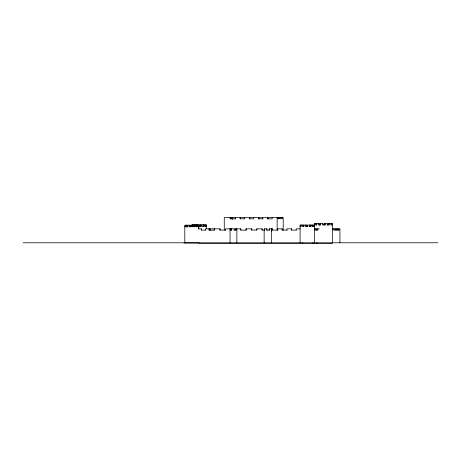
<?xml version="1.0" encoding="UTF-8"?>
<svg xmlns="http://www.w3.org/2000/svg" width="461" height="461" viewBox="0 0 461 461"><rect width="100%" height="100%" fill="white"/><g stroke="black" fill="none" stroke-linecap="round" stroke-linejoin="round"><path stroke-width="0.69" d="M279.452 218.577L280.703 218.577L280.703 217.506M277.747 218.768L278.997 218.768L278.997 217.506M235.617 218.819L230.108 218.819L230.108 217.506M244.751 218.819L240.118 218.819L240.118 217.506M263.116 218.819L258.316 218.819L258.316 217.506M314.569 224.922L314.679 223.643M326.768 224.91L329.442 224.91L329.442 223.643M330.6 224.945L332.122 224.945L332.122 223.643M314.581 225.072L307.568 225.072L307.568 226.46M193.966 225.199L196.115 225.199L196.115 226.881M196.351 225.199L198.777 225.199L198.777 229.146M196.294 226.386L195.775 226.386L195.775 224.859M199.394 226.397L201.307 226.397L201.307 224.859M202.431 226.386L204.477 226.386L204.477 224.859M205.139 226.386L206.223 226.386L206.223 224.859M300.088 226.437L300.261 225.072M309.095 226.478L311.204 226.478L311.204 225.072M314.581 226.478L314.408 225.072M189.143 226.587L191.079 226.587M194.53 226.553L192.583 226.553L192.583 225.199M184.809 226.841L185.31 226.806M198.311 226.996L198.777 226.996M198.397 228.852L201.636 228.852L201.636 230.102M231.278 228.852L225.538 228.852L225.538 230.079M234.753 228.852L240.867 228.852L240.867 230.114M300.336 228.852L296.187 228.852L296.187 230.091M314.287 228.852L319.202 228.852M332.588 228.852L339.93 228.852L339.93 242.786M264.62 230.051L262.009 230.051L262.009 228.852M205.635 230.102L201.371 230.102L201.371 228.852M225.804 230.079L219.88 230.079L219.88 228.852M231.676 230.091L230.114 230.091L230.114 228.8M233.952 230.091L236.314 230.091L236.314 228.852M287.18 230.091L282.063 230.091L282.063 228.852M296.452 230.091L291.456 230.091L291.456 228.852M316.338 230.143L317.877 230.143L317.877 228.852M335.602 230.102L337.141 230.102L337.141 228.852M337.544 230.114L339.083 230.114L339.083 228.852M23.05 242.786L437.95 242.786M183.951 243.016L198.443 243.016M338.126 228.852L338.126 230.114M336.132 228.852L336.132 230.102M335.205 228.852L335.205 230.091L334.133 230.091L334.133 228.852M333.101 228.852L333.101 230.102M332.623 242.786L332.623 223.643L327.846 223.643L327.846 224.933M332.243 242.786L332.243 243.494L198.962 243.494L198.962 242.786M331.033 223.643L331.033 224.945M328.405 223.643L328.405 224.91M327.454 224.91L327.454 223.643L324.221 223.643L324.221 224.945M325.201 223.643L325.201 224.962L322.838 224.962L322.838 223.643M324.913 223.643L324.913 224.962M322.971 224.962L322.971 223.643L319.738 223.643L319.738 224.933M320.528 223.643L320.528 224.974L318.424 224.974L318.424 223.643M320.424 223.643L320.424 224.933L319.335 224.933L319.346 223.643L314.569 223.643L314.581 242.786M316.943 242.786L316.943 243.494M316.857 223.643L316.857 224.945L315.399 224.945L315.399 223.643M316.845 228.852L316.845 230.143M316.678 223.643L316.678 224.945M315.825 228.852L315.825 230.091L314.644 230.091L314.644 228.852M314.258 225.072L314.258 226.46M313.751 225.072L313.751 226.489L312.575 226.489L312.575 225.072M312.979 242.786L312.979 243.494M312.662 225.072L312.662 226.489M310.708 225.072L310.708 226.489M310.495 225.072L310.495 226.478M310.086 225.072L310.086 226.489M309.487 225.072L309.487 226.478M307.62 225.072L307.62 226.46L305.735 226.46L305.735 225.072M307.043 226.46L307.095 225.072L300.088 225.072L300.088 242.786M306.029 225.072L306.029 226.46M303.96 225.072L303.96 226.478L302.41 226.478L302.41 225.072M303.315 225.072L303.315 226.478M302.554 242.786L302.554 243.494M301.2 225.072L301.2 226.46L300.411 226.46L300.411 225.072M291.721 230.091L291.721 228.852L286.915 228.852L286.915 230.091M283.204 230.148L283.204 217.506L268.435 217.506L268.435 218.842M282.322 217.506L282.322 218.796L281.492 218.796L281.492 217.506M282.328 230.091L282.328 228.852L277.47 228.852L277.47 230.079M279.821 217.506L279.821 218.577M278.064 217.506L278.064 218.768M277.735 228.852L277.735 230.079L272.313 230.079L272.313 228.852M277.13 217.506L277.13 230.148M272.578 230.079L272.578 228.852L269.132 228.852L269.132 230.125M272.163 217.506L272.163 218.854L267.334 218.854L267.334 217.506M271.615 242.786L271.431 228.852M271.552 228.852L271.552 231.364M269.558 228.852L269.558 230.125L266.7 230.125L266.7 228.852M267.772 218.854L267.772 217.506L258.932 217.506L258.932 218.819M267 230.125L267 228.852L264.314 228.852L264.314 230.114M264.528 228.852L264.528 230.114L264.136 230.114L264.136 242.786M262.678 217.506L262.678 218.819M262.274 230.051L262.274 228.852L256.696 228.852L256.696 230.062M258.754 218.819L258.754 217.506L224.265 217.506L224.265 230.148M256.961 228.852L256.961 230.062L251.579 230.062L251.579 228.852M253.781 217.506L253.781 218.842L249.366 218.842L249.366 217.506M251.844 230.062L251.844 228.852L246.007 228.852L246.007 230.114M249.804 217.506L249.804 218.842M246.272 228.852L246.272 230.114L240.607 230.114L240.607 228.852M244.307 217.506L244.307 218.819M240.556 217.506L240.556 218.819M236.862 228.852L236.862 242.786M235.456 228.852L235.456 230.091M235.179 217.506L235.179 218.819M234.165 230.091L234.165 228.725L230.045 228.8L230.045 242.786M232.407 217.506L232.407 219.465M231.578 217.506L231.578 218.768L230.754 218.768L230.754 217.506M231.595 228.725L231.595 230.091M231.117 228.8L231.117 230.091M230.546 217.506L230.546 218.819M220.139 230.079L220.139 228.852L205.37 228.852L205.37 230.102M214.469 228.852L214.469 230.143L209.006 230.143L209.006 228.852M214.204 228.852L214.204 230.143M210.648 228.852L210.648 230.108M209.68 228.852L209.68 230.102M209.271 228.852L209.271 230.143M206.395 228.535L206.395 224.859L200.973 224.859L200.973 226.397M205.571 224.859L205.571 226.386M203.658 224.859L203.658 226.386M203.313 224.859L203.313 226.386M203.024 224.859L203.024 226.386M200.748 226.386L200.748 224.859L197.556 224.859L197.556 225.878M200.5 224.859L200.5 226.386M199.394 224.859L199.44 226.397M198.766 225.199L198.766 226.87L198.276 226.87L198.276 225.199M197.798 224.859L197.798 225.878M197.348 225.199L197.348 226.639L196.04 226.639L196.04 225.199M197.325 225.878L197.325 224.859L191.903 224.859L191.903 225.878M196.398 225.199L196.398 226.881M196.294 224.859L196.351 226.639M194.444 225.199L194.444 226.737L192.508 226.737L192.508 225.199M194.231 224.859L194.231 226.386L193.021 226.386L193.021 224.859M194.041 225.199L194.041 226.553M193.96 224.859L193.966 226.737M192.761 226.553L192.761 225.199L190.831 225.199L190.831 226.777M192.663 225.199L192.663 226.737M192.225 224.859L192.225 225.878M191.004 225.199L191.004 226.777L189.056 226.777L189.056 225.199M190.923 225.199L190.923 226.587M189.621 226.587L189.621 225.199L187.471 225.199L187.471 226.916L186.181 226.916L186.181 225.199M189.552 225.199L189.552 226.777M187.546 225.199L187.546 226.743M187.189 226.916L187.235 225.199L184.809 225.199L184.809 242.786M185.276 225.199L185.276 226.841"/></g></svg>
